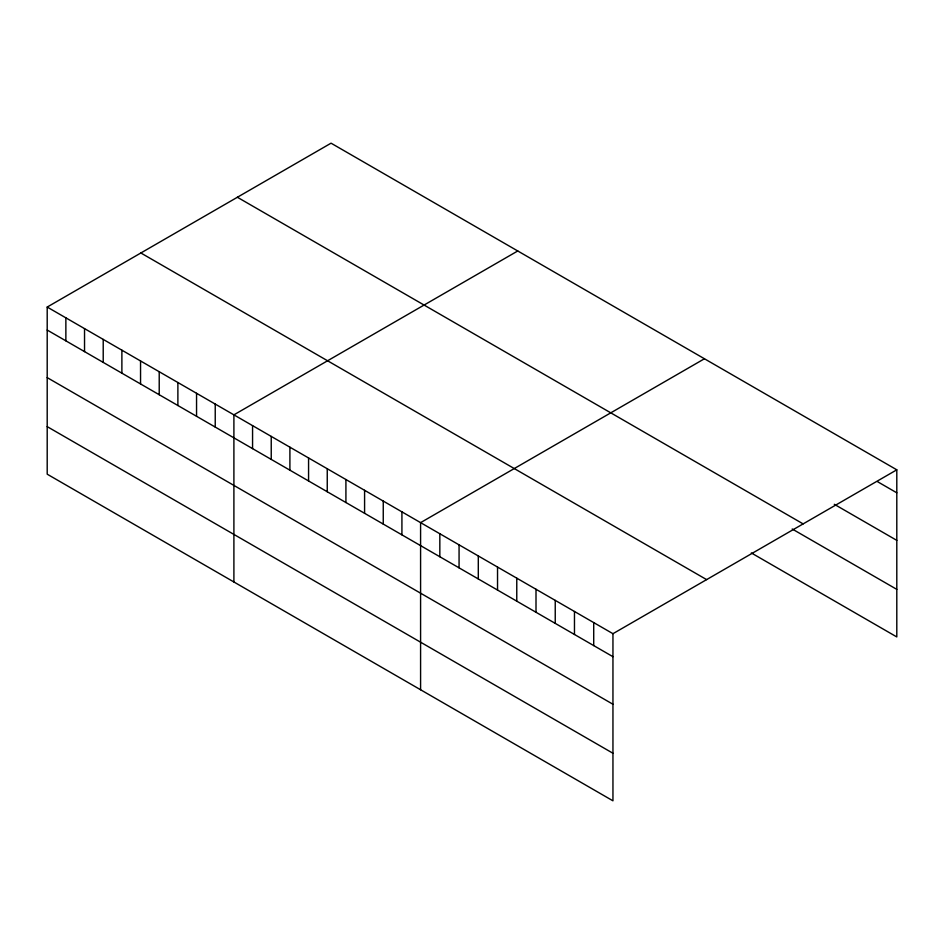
<?xml version="1.0" encoding="UTF-8"?>
<svg xmlns="http://www.w3.org/2000/svg" width="944" height="944" viewBox="0 0 944 944"><rect width="100%" height="100%" fill="white"/><g stroke="black" fill="none" stroke-linecap="round" stroke-linejoin="round"><path stroke-width="1.42" d="M47.2 307.06L612.951 633.695L612.951 800.819L47.2 474.183L47.2 307.06L331.049 143.181L896.8 469.817L896.8 636.94L751.33 552.948M517.749 250.974L233.9 414.853L233.9 581.976M704.448 358.755L420.587 522.646L420.587 689.757M612.951 633.695L896.8 469.817M877.566 481.7L896.8 492.815M834.284 504.285L896.8 540.369M237.381 197.261L803.132 523.896M792.205 528.994L896.8 589.375M140.868 252.98L706.619 579.616M47.2 330.058L612.951 656.694M47.2 377.624L612.951 704.248M47.2 426.629L612.951 753.253M593.717 622.592L593.717 645.59M574.471 611.488L574.471 634.486M555.237 600.384L555.237 623.37M536.003 589.268L536.003 612.267M516.769 578.165L516.769 601.163M497.535 567.061L497.535 590.059M478.301 555.957L478.301 578.955M459.067 544.853L459.067 567.851M439.833 533.749L439.833 556.748M401.92 511.86L401.92 534.859M383.252 501.087L383.252 524.085M364.585 490.302L364.585 513.3M345.917 479.528L345.917 502.527M327.249 468.743L327.249 491.741M308.57 457.97L308.57 480.968M289.902 447.185L289.902 470.183M271.235 436.411L271.235 459.409M252.567 425.626L252.567 448.624M215.232 404.079L215.232 427.066M196.553 393.294L196.553 416.292M177.885 382.521L177.885 405.507M159.217 371.735L159.217 394.734M140.55 360.962L140.55 383.96M121.882 350.177L121.882 373.175M103.215 339.403L103.215 362.402M84.535 328.618L84.535 351.616M65.868 317.845L65.868 340.843"/></g></svg>
